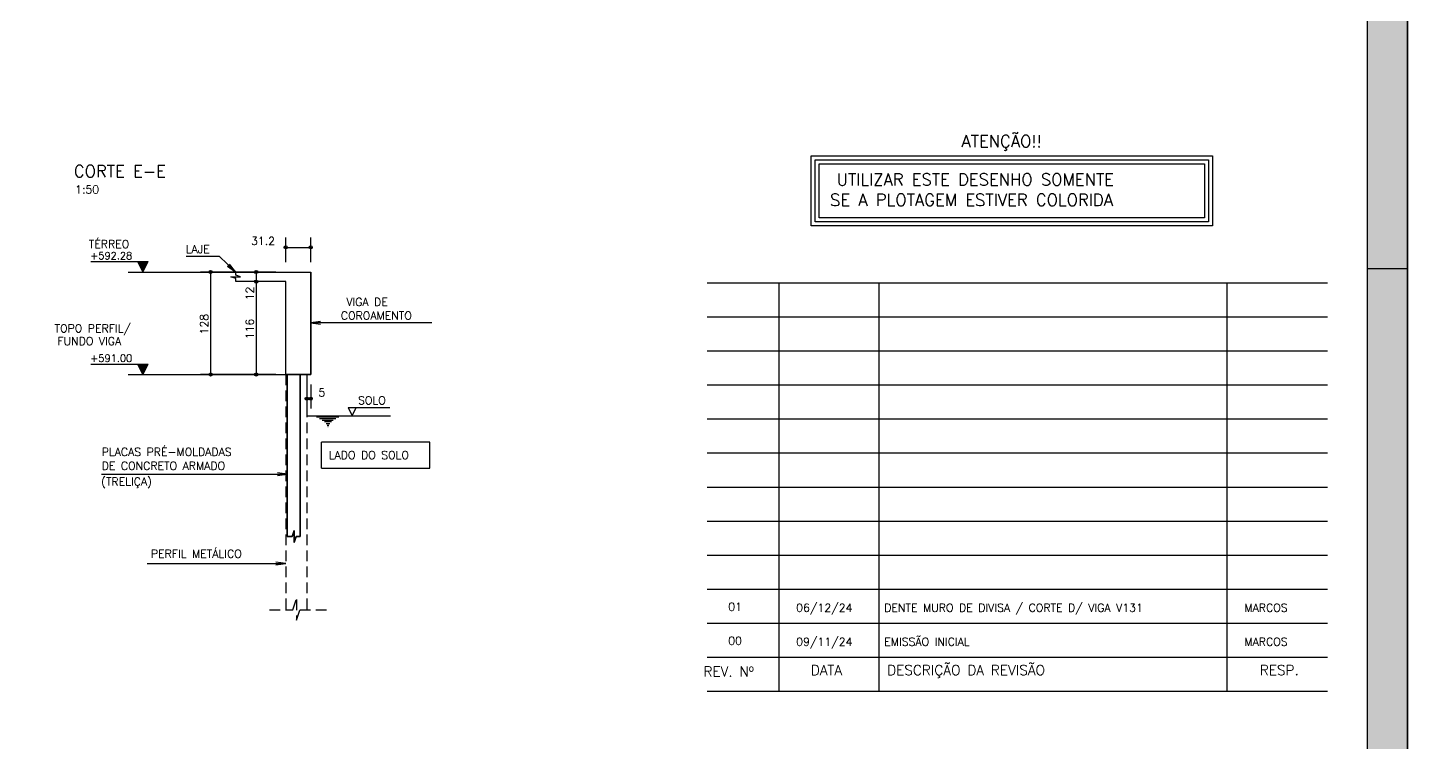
# Model space of a CAD drawing. Extents: x -9640 to 1528, y -572 to 5735.
# Drawn here: x -1058 to 1528, y 767 to 2107 of the extents above; entities that cross this region are included whole.
import ezdxf

# ---------------------------------------------------------------- set-up
doc = ezdxf.new("R2010")
doc.units = 0
doc.header["$LTSCALE"] = 100
doc.header["$MEASUREMENT"] = 0
doc.linetypes.add('ESTILO_TQS_0002', pattern=[0.3, 0.2, -0.1])
doc.layers.get('0').update_dxf_attribs({"color": 245, "linetype": 'CONTINUOUS'})
for name, color, linetype in [('01', 7, 'CONTINUOUS'), ('100', 7, 'CONTINUOUS'), ('104', 5, 'CONTINUOUS'), ('16', 5, 'CONTINUOUS'), ('210', 7, 'ESTILO_TQS_0002'), ('221', 102, 'CONTINUOUS'), ('235', 7, 'CONTINUOUS'), ('30', 7, 'CONTINUOUS'), ('TEX1', 7, 'CONTINUOUS')]:
    doc.layers.add(name, color=color, linetype=linetype)
doc.styles.get("Standard").update_dxf_attribs({"font": 'ROMANS.SHX'})

msp = doc.modelspace()

# ---------------------------------------------------------------- linework, layer by layer
for p, q in [((-939.841775, 1668.2432), (-832.320785, 1668.2432)), ((-851.855725, 1668.2432), (-842.088246, 1648.708269)), ((-850.984626, 1666.500983), (-833.191847, 1666.500983)), ((-850.113527, 1664.758821), (-834.062946, 1664.758821)), ((-849.242427, 1663.016623), (-834.934008, 1663.016623)), ((-848.371365, 1661.274461), (-835.805108, 1661.274461)), ((-847.500266, 1659.5323), (-836.676207, 1659.532262)), ((-846.629167, 1657.790101), (-837.547269, 1657.790101)), ((-845.758067, 1656.047893), (-838.418369, 1656.04793)), ((-842.088246, 1648.708269), (-832.320785, 1668.2432)), ((1452.924399, 1655.409286), (1527.924399, 1655.409286)), ((-844.886968, 1654.305685), (-839.289468, 1654.305732)), ((-844.015868, 1652.563524), (-840.160567, 1652.563524)), ((-843.144806, 1650.821362), (-841.031685, 1650.821362)), ((215.424399, 1628.409286), (1377.924399, 1628.409286)), ((350.424399, 863.409286), (350.424399, 1628.409286)), ((537.924399, 863.409286), (537.924399, 1628.409286)), ((1190.424399, 863.409286), (1190.424399, 1628.409286)), ((215.424399, 1564.659286), (1377.924399, 1564.659286)), ((215.424399, 1500.909286), (1377.924399, 1500.909286)), ((-939.841775, 1476.2432), (-832.320785, 1476.2432)), ((-851.855725, 1476.2432), (-842.088246, 1456.708269)), ((-850.984626, 1474.500983), (-833.191847, 1474.500983)), ((-842.088246, 1456.708269), (-832.320785, 1476.2432)), ((-850.113527, 1472.758821), (-834.062946, 1472.758821)), ((-849.242427, 1471.016623), (-834.934008, 1471.016623)), ((-848.371365, 1469.274461), (-835.805108, 1469.274461)), ((-847.500266, 1467.5323), (-836.676207, 1467.532262)), ((-846.629167, 1465.790101), (-837.547269, 1465.790101)), ((-845.758067, 1464.047893), (-838.418369, 1464.04793)), ((-844.886968, 1462.305685), (-839.289468, 1462.305732)), ((-844.015868, 1460.563524), (-840.160567, 1460.563524)), ((-843.144806, 1458.821362), (-841.031685, 1458.821362)), ((215.424399, 1437.159286), (1377.924399, 1437.159286)), ((-457.37877, 1394.852668), (-378.914261, 1394.852668)), ((-457.37877, 1394.852668), (-449.75139, 1379.452001)), ((-449.75139, 1379.452001), (-442.124009, 1394.852668)), ((-448.005645, 1394.852668), (-448.005645, 1394.852668)), ((215.424399, 1373.409286), (1377.924399, 1373.409286)), ((215.424399, 1309.659286), (1377.924399, 1309.659286)), ((215.424399, 1245.909286), (1377.924399, 1245.909286)), ((215.424399, 1182.159286), (1377.924399, 1182.159286)), ((215.424399, 1118.409286), (1377.924399, 1118.409286)), ((215.424399, 1054.659286), (1377.924399, 1054.659286)), ((215.424399, 990.909286), (1377.924399, 990.909286)), ((215.424399, 927.159286), (1377.924399, 927.159286)), ((215.424399, 863.409286), (1377.924399, 863.409286))]:
    msp.add_line(p, q)
for points in [[(-9639.575601, -572.090714), (1527.924399, -572.090714), (1527.924399, 5735.409286), (-9639.575601, 5735.409286), (-9639.575601, -572.090714)], [(1452.924399, 5735.409286), (1527.924399, 5735.409286), (1527.924399, -572.090714), (1452.924399, -572.090714), (1452.924399, 5735.409286)], [(-9452.075601, -497.090714), (1452.924399, -497.090714), (1452.924399, 5660.409286), (-9452.075601, 5660.409286), (-9452.075601, -497.090714)]]:
    msp.add_lwpolyline(points)
at = {"layer": '01'}
for p, q in [((-574.346461, 1648.708269), (-527.546461, 1648.708269)), ((-574.346461, 1456.708269), (-574.346461, 1630.708269)), ((-527.546461, 1456.708269), (-527.546461, 1648.708269)), ((-574.346461, 1456.708269), (-527.546461, 1456.708269)), ((-303.954991, 1330.12551), (-507.225882, 1330.12551)), ((-507.225882, 1281.200185), (-507.225882, 1330.12551)), ((-303.954991, 1281.200185), (-303.954991, 1330.12551)), ((-507.225882, 1281.200185), (-303.954991, 1281.200185))]:
    msp.add_line(p, q, dxfattribs=at)
for points in [[(410.321969, 1866.368756), (1162.747265, 1866.368756), (1162.747265, 1735.080119), (410.321969, 1735.080119), (410.321969, 1866.368756)], [(417.821969, 1858.868756), (1155.247265, 1858.868756), (1155.247265, 1742.580119), (417.821969, 1742.580119), (417.821969, 1858.868756)], [(425.321969, 1851.368756), (1147.747265, 1851.368756), (1147.747265, 1750.080119), (425.321969, 1750.080119), (425.321969, 1851.368756)], [(-668.096461, 1648.708269), (-527.546461, 1648.708269), (-527.546461, 1456.708269), (-574.346461, 1456.708269), (-574.346461, 1630.708269), (-668.096461, 1630.708269), (-668.096461, 1636.70828), (-677.096461, 1639.708269), (-659.096461, 1639.708269), (-668.096461, 1642.708275), (-668.096461, 1648.708269)], [(-547.048711, 1456.708269), (-547.048711, 1153.137034), (-554.547954, 1153.137034), (-558.297586, 1141.888159), (-558.297586, 1164.385909), (-562.047197, 1153.137034), (-571.346461, 1153.137034), (-571.346461, 1456.708269)]]:
    msp.add_lwpolyline(points, dxfattribs=at)
at = {"layer": '100'}
msp.add_lwpolyline([(-571.346461, 1456.708269), (-571.346461, 1153.137034), (-562.047197, 1153.137034), (-558.297586, 1164.385909), (-558.297586, 1141.888159), (-554.547954, 1153.137034), (-547.048711, 1153.137034), (-547.048711, 1456.708269), (-571.346461, 1456.708269)], dxfattribs=at)
at = {"layer": '104'}
msp.add_lwpolyline([(410.321969, 1866.368756), (1162.747265, 1866.368756), (1162.747265, 1735.080119), (410.321969, 1735.080119), (410.321969, 1866.368756)], dxfattribs=at)
at = {"layer": '210'}
for p, q in [((-574.346461, 1456.708269), (-574.346461, 1015.597721)), ((-574.346461, 1456.708269), (-535.046461, 1456.708269)), ((-535.046461, 1456.708269), (-535.046461, 1015.597721))]:
    msp.add_line(p, q, dxfattribs=at)
msp.add_lwpolyline([(-604.904881, 1015.597721), (-560.843856, 1015.597721), (-554.394526, 1034.945786), (-554.394526, 996.249657), (-547.945159, 1015.597721), (-497.450644, 1015.597721)], dxfattribs=at)
at = {"layer": '221', "color": 11, "linetype": 'Continuous'}
for p, q in [((-574.346461, 1667.458269), (-574.346461, 1713.689814)), ((-527.546461, 1667.458269), (-527.546461, 1713.689814)), ((-574.346461, 1694.939814), (-527.546461, 1694.939814)), ((-593.096461, 1648.708269), (-733.83165, 1648.708269)), ((-715.08165, 1648.708269), (-715.08165, 1456.708269)), ((-628.961006, 1648.708269), (-648.386081, 1648.708269)), ((-631.779272, 1630.708269), (-648.386081, 1630.708269)), ((-631.779272, 1630.708269), (-648.386081, 1630.708269)), ((-629.636081, 1648.708269), (-629.636081, 1630.708269)), ((-629.636081, 1630.708269), (-629.636081, 1456.708269)), ((-613.029272, 1630.708269), (-613.029272, 1630.708269)), ((-613.029272, 1630.708269), (-613.029272, 1630.708269)), ((-610.211006, 1648.708269), (-610.211006, 1648.708269)), ((-574.346461, 1648.708269), (-574.346461, 1648.708269)), ((-574.346461, 1648.708269), (-574.346461, 1648.708269)), ((-527.546461, 1648.708269), (-527.546461, 1648.708269)), ((-628.444214, 1456.708269), (-733.83165, 1456.708269)), ((-593.096461, 1456.708269), (-648.386081, 1456.708269)), ((-609.694214, 1456.708269), (-609.694214, 1456.708269)), ((-574.346461, 1456.708269), (-574.346461, 1456.708269)), ((-535.046461, 1456.708269), (-535.046461, 1456.708269)), ((-527.546461, 1456.708269), (-527.546461, 1456.708269)), ((-535.046461, 1437.958269), (-535.046461, 1392.757411)), ((-527.546461, 1437.958269), (-527.546461, 1392.757411)), ((-535.046461, 1411.507411), (-527.546461, 1411.507411))]:
    msp.add_line(p, q, dxfattribs=at)
at = {"layer": '221'}
for p, q in [((-869.372338, 1648.708269), (-574.346461, 1648.708269)), ((-869.372338, 1456.708269), (-574.346461, 1456.708269)), ((-535.046461, 1379.452001), (-377.793047, 1379.452001)), ((-516.340031, 1377.133783), (-474.887294, 1377.133783)), ((-511.00453, 1374.055609), (-480.428006, 1374.055609)), ((-505.874241, 1371.387859), (-485.147872, 1371.387859)), ((-501.359586, 1368.514897), (-488.226046, 1368.514897)), ((-498.486624, 1364.821088), (-491.509431, 1364.821088)), ((-496.434509, 1361.948126), (-493.766758, 1361.948126)), ((-495.203239, 1359.485588), (-494.587605, 1359.485588))]:
    msp.add_line(p, q, dxfattribs=at)
at = {"layer": '221', "color": 11, "linetype": 'Continuous'}
for points in [[(-760.884326, 1678.278163), (-699.025749, 1678.278163), (-668.096461, 1648.708269), (-683.224492, 1659.785506), (-668.096461, 1648.708269), (-679.842017, 1663.323481)], [(-300.603766, 1553.440083), (-527.546461, 1553.440083), (-508.95687, 1555.887449), (-527.546461, 1553.440083), (-508.95687, 1550.992717)], [(-919.618633, 1269.780448), (-571.346461, 1269.780448), (-589.936052, 1267.333082), (-571.346461, 1269.780448), (-589.936052, 1272.227814)], [(-833.745614, 1102.572544), (-574.346461, 1102.572544), (-592.936052, 1100.125178), (-574.346461, 1102.572544), (-592.936052, 1105.01991)]]:
    msp.add_lwpolyline(points, dxfattribs=at)
for centre, radius in [((-574.346461, 1694.939814), 3), ((-574.346461, 1694.939814), 1.5), ((-527.546461, 1694.939814), 3), ((-527.546461, 1694.939814), 1.5), ((-715.08165, 1648.708269), 3), ((-715.08165, 1648.708269), 1.5), ((-629.636081, 1648.708269), 3), ((-629.636081, 1630.708269), 3), ((-629.636081, 1630.708269), 3), ((-629.636081, 1648.708269), 1.5), ((-629.636081, 1630.708269), 1.5), ((-629.636081, 1630.708269), 1.5), ((-715.08165, 1456.708269), 3), ((-715.08165, 1456.708269), 1.5), ((-629.636081, 1456.708269), 3), ((-629.636081, 1456.708269), 1.5), ((-535.046461, 1411.507411), 3), ((-535.046461, 1411.507411), 1.5), ((-527.546461, 1411.507411), 3), ((-527.546461, 1411.507411), 1.5)]:
    msp.add_circle(centre, radius, dxfattribs=at)
at = {"layer": '235'}
for points in [[(1452.924399, 5735.409286), (1527.924399, 5735.409286), (1527.924399, -572.090714)], [(1452.924399, 5735.409286), (1527.924399, -572.090714), (1527.924399, -572.090714)], [(1452.924399, 5735.409286), (1527.924399, -572.090714), (1452.924399, -572.090714)], [(1452.924399, 5735.409286), (1452.924399, -572.090714), (1452.924399, -572.090714)], [(1452.924399, 5735.409286), (1452.924399, -572.090714), (1452.924399, 5735.409286)]]:
    msp.add_solid(points, dxfattribs=at)
at = {"layer": '30'}
msp.add_lwpolyline([(-668.096461, 1648.708269), (-527.546461, 1648.708269), (-527.546461, 1456.708269), (-574.346461, 1456.708269), (-574.346461, 1630.708269), (-668.096461, 1630.708269), (-668.096461, 1636.70828), (-677.096461, 1639.708269), (-659.096461, 1639.708269), (-668.096461, 1642.708275), (-668.096461, 1648.708269)], dxfattribs=at)

# ---------------------------------------------------------------- texts
for s, height, p in [('1:50', 15, (-969.027123, 1795.919307)), ('+592.28', 13.5, (-940.664902, 1672.523429)), ('+591.00', 13.5, (-940.664902, 1480.523429)), ('SOLO', 15, (-438.884509, 1400.764174)), ('LADO DO SOLO', 15, (-493.7056, 1298.259698)), ('PERFIL METÁLICO', 15, (-827.055128, 1113.295747)), ('01', 15, (255.018424, 1014.007578)), ('06/12/24', 15, (382.369821, 1012.221798)), ('DENTE MURO DE DIVISA / CORTE D/ VIGA V131', 15, (547.369821, 1012.221798)), ('MARCOS', 15, (1222.369821, 1012.221798)), ('00', 15, (255.018424, 950.257578)), ('09/11/24', 15, (382.369821, 948.471798)), ('EMISSÃO INICIAL', 15, (547.369821, 948.471798)), ('MARCOS', 15, (1222.369821, 948.471798))]:
    msp.add_text(s, height=height).set_placement(p)
for s, p in [('TÉRREO', (-943.351419, 1693.555486)), (' VIGA DE', (-471.014545, 1585.143698)), ('TOPO PERFIL/', (-1007.620364, 1535.727929)), ('COROAMENTO', (-471.014545, 1559.643698)), ('FUNDO VIGA', (-1002.27239, 1511.760179)), ('PLACAS PRÉ-MOLDADAS', (-919.295096, 1304.156182)), ('DE CONCRETO ARMADO', (-919.283501, 1278.062954)), ('(TRELIÇA)', (-920.168541, 1248.584139))]:
    msp.add_text(s, height=15, rotation=360).set_placement(p)
at = {"layer": '16'}
for s, p in [('ATENÇÃO!!', (692.12538, 1882.535456)), ('CORTE E-E', (-971.36408, 1826.29706)), ('UTILIZAR ESTE DESENHO SOMENTE', (458.25329, 1810.849376)), ('SE A PLOTAGEM ESTIVER COLORIDA', (445.764831, 1772.650766))]:
    msp.add_text(s, height=22.5, dxfattribs=at).set_placement(p)
at = {"layer": '221', "color": 11, "linetype": 'Continuous'}
for s, p in [('31.2', (-639.346456, 1699.439814)), ('LAJE', (-761.703889, 1684.210455)), ('5', (-512.939004, 1415.526361))]:
    msp.add_text(s, height=15, dxfattribs=at).set_placement(p)
for s, p in [('12', (-634.136081, 1595.708274)), ('128', (-719.58165, 1531.708269)), ('116', (-634.136081, 1522.708269))]:
    msp.add_text(s, height=15, rotation=90, dxfattribs=at).set_placement(p)
at = {"layer": 'TEX1'}
for s, p in [('REV. Nº', (208.669255, 890.734353)), ('DATA', (409.799399, 893.409286)), ('DESCRIÇÃO DA REVISÃO', (552.924399, 893.409286)), ('RESP.', (1251.399474, 893.409286))]:
    msp.add_text(s, height=18.75, dxfattribs=at).set_placement(p)

doc.saveas('drawing.dxf')
